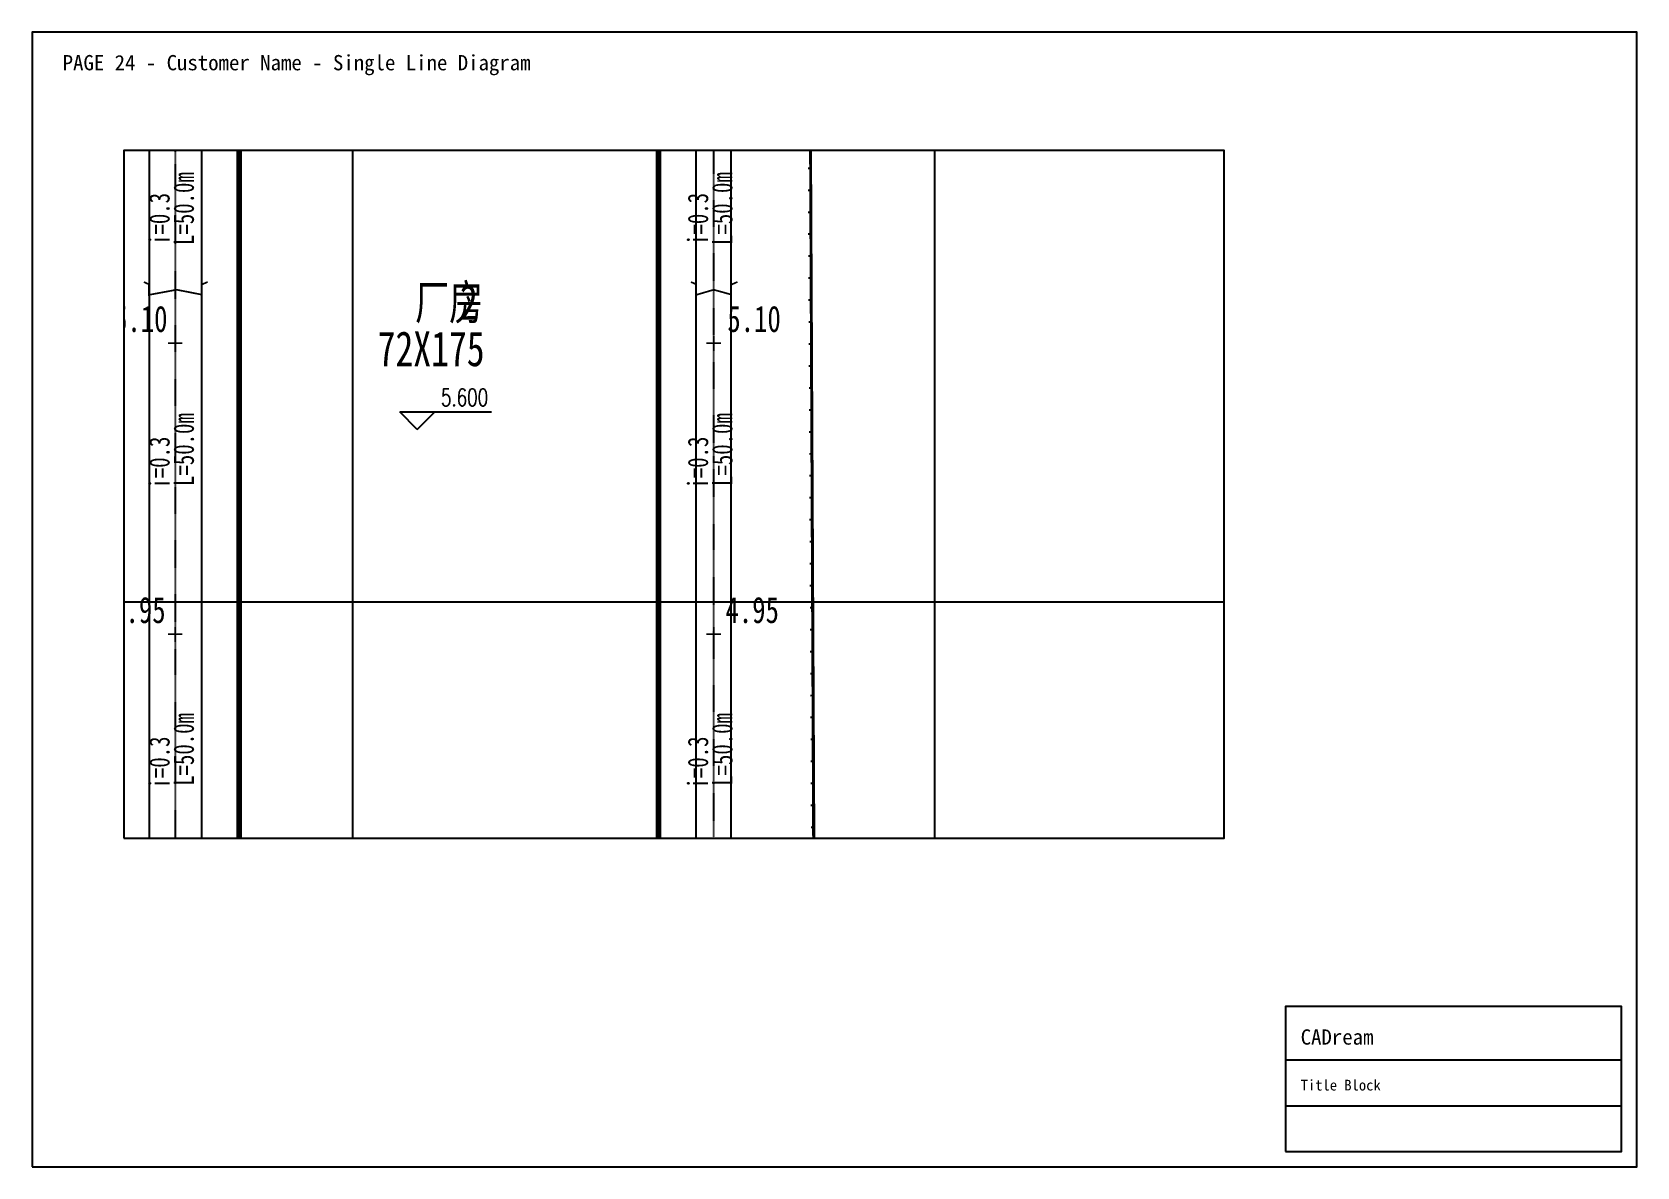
# Paper-space layout 'Layout1' of a CAD drawing. Header units: metres, sheet in millimetres. Extents: x 0 to 420, y 0 to 297.
# The model-space entities are those that its viewports show. They can reach past a viewport. Long polylines and large blocks are cut down to what shows.
import ezdxf

# ---------------------------------------------------------------- set-up
doc = ezdxf.new("R2010")
doc.units = ezdxf.units.M
doc.linetypes.add('DASH', pattern=[0.35, 0.25, -0.1])
doc.linetypes.add('DOTE', pattern=[2.42, 2, -0.2, 0.02, -0.2])
for name, color, linetype in [('DIM_ELEV', 3, 'CONTINUOUS'), ('DIM_SYMB', 3, 'CONTINUOUS'), ('DOTE', 1, 'DOTE'), ('PUB_TEXT', 7, 'CONTINUOUS'), ('road', 2, 'CONTINUOUS'), ('SHEET_BORDER', 8, 'Continuous'), ('SHEET_TEXT', 5, 'Continuous'), ('SHEET_TITLEBLOCK', 7, 'Continuous'), ('SHEET_VIEWPORT_FRAME', 6, 'Continuous'), ('方格网', 6, 'CONTINUOUS'), ('选址蓝线', 5, 'CONTINUOUS')]:
    doc.layers.add(name, color=color, linetype=linetype)
doc.styles.add('_TCH_DIM', font='SIMPLEX', dxfattribs={"bigfont": 'GBCBIG'})

# ---------------------------------------------------------------- blocks, each defined once
blk = doc.blocks.new('CADREAM_TITLEBLOCK_V1')
at = {"layer": 'SHEET_TITLEBLOCK'}
for p, q in [((0, 24), (88, 24)), ((0, 12), (88, 12))]:
    blk.add_line(p, q, dxfattribs=at)
blk.add_lwpolyline([(0, 0), (88, 0), (88, 38), (0, 38)], close=True, dxfattribs=at)
for s, height, p in [('CADream', 4, (4, 28)), ('Title Block', 2.8, (4, 16))]:
    blk.add_text(s, height=height, dxfattribs=at).set_placement(p)
blk = doc.blocks.new('$LinePat$围墙')
at = {"color": 0}
blk.add_line((600, 0), (600, -160), dxfattribs=at)
at = {"color": 0, "const_width": 40}
blk.add_lwpolyline([(0, 0), (1201, 0)], dxfattribs=at)

msp = doc.modelspace()

# ---------------------------------------------------------------- linework, layer by layer
at = {"linetype": 'DASH', "ltscale": 0.03, "const_width": 1, "flags": 128}
msp.add_lwpolyline([(752.5, 330), (752.5, 155), (680.5, 155), (680.5, 330)], close=True, dxfattribs=at)
at = {"linetype": 'Continuous', "const_width": 0.3, "flags": 128}
for points in [[(664.1, 254.99), (665, 254.58), (665, 252.78), (669.75, 253.66), (674, 252.83), (674, 254.53), (675.08, 255)], [(758.1, 254.99), (759, 254.58), (759, 252.78), (762, 253.66), (765, 252.83), (765, 254.53), (766.08, 255)], [(669.5, 245.75), (669.5, 243.25)], [(762, 245.75), (762, 243.25)], [(668.25, 244.5), (670.75, 244.5)], [(760.75, 244.5), (763.25, 244.5)], [(669.5, 195.75), (669.5, 193.25)], [(762, 195.75), (762, 193.25)], [(668.25, 194.5), (670.75, 194.5)], [(760.75, 194.5), (763.25, 194.5)]]:
    msp.add_lwpolyline(points, dxfattribs=at)
at = {"layer": 'DIM_ELEV', "linetype": 'Continuous'}
for p, q in [((711.08, 229.66), (708.08, 232.66)), ((708.08, 232.66), (723.85, 232.66)), ((711.08, 229.66), (714.08, 232.66))]:
    msp.add_line(p, q, dxfattribs=at)
at = {"layer": 'DIM_SYMB', "linetype": 'Continuous'}
for points in [[(669.5, 259.32, 0, 0, 0), (669.5, 270.39, 0.8, 0, 0), (669.5, 273.39, 0, 0, 0)], [(762, 259.32, 0, 0, 0), (762, 270.39, 0.8, 0, 0), (762, 273.39, 0, 0, 0)], [(669.5, 228.93, 0, 0, 0), (669.5, 217.86, 0.8, 0, 0), (669.5, 214.86, 0, 0, 0)], [(762, 228.93, 0, 0, 0), (762, 217.86, 0.8, 0, 0), (762, 214.86, 0, 0, 0)], [(669.5, 166.43, 0, 0, 0), (669.5, 177.49, 0.8, 0, 0), (669.5, 180.49, 0, 0, 0)], [(762, 166.43, 0, 0, 0), (762, 177.49, 0.8, 0, 0), (762, 180.49, 0, 0, 0)]]:
    msp.add_lwpolyline(points, format="xyseb", dxfattribs=at)
at = {"layer": 'DOTE', "ltscale": 0.01}
for p, q in [((762, 39.5), (762, 344.83)), ((669.5, 344.5), (669.5, 143.5))]:
    msp.add_line(p, q, dxfattribs=at)
at = {"layer": 'DOTE', "linetype": 'DOTE', "ltscale": 0.01, "const_width": 0.5, "flags": 128}
msp.add_lwpolyline([(779.83, 9.79), (777.92, 437.27), (546.09, 435.4), (556.2, 0.56)], close=True, dxfattribs=at)
at = {"layer": 'road', "linetype": 'Continuous'}
for p, q in [((765, 35), (765, 350)), ((665, 331), (665, 157)), ((674, 331), (674, 157)), ((759, 157), (759, 331))]:
    msp.add_line(p, q, dxfattribs=at)
at = {"layer": '方格网', "color": 6, "linetype": 'Continuous'}
for p, q in [((700, -35.28), (700, 494.06)), ((800, -35.28), (800, 494.06)), ((850.55, 200), (-76.88, 200))]:
    msp.add_line(p, q, dxfattribs=at)
at = {"layer": '选址蓝线', "color": 5, "linetype": 'Continuous', "flags": 128}
msp.add_lwpolyline([(556.35, 425.5), (777.98, 427.33), (779.82, 34.87), (565.71, 25.99)], close=True, dxfattribs=at)

# ---------------------------------------------------------------- block references
at = {"linetype": 'Continuous', "xscale": 0.0031433964964733, "yscale": 0.003125, "zscale": 0.003125, "rotation": 270.2689021398636}
for p in [(778.67, 280.16), (778.69, 276.39), (778.7, 272.61), (778.72, 268.84), (778.74, 265.07), (778.76, 261.29), (778.77, 257.52), (778.79, 253.75), (778.81, 249.97), (778.83, 246.2), (778.85, 242.42), (778.86, 238.65), (778.88, 234.88), (778.9, 231.1), (778.92, 227.33), (778.93, 223.56), (778.95, 219.78), (778.97, 216.01), (778.99, 212.24), (779, 208.46), (779.02, 204.69), (779.04, 200.91), (779.06, 197.14), (779.08, 193.37), (779.09, 189.59), (779.11, 185.82), (779.13, 182.05), (779.15, 178.27), (779.16, 174.5), (779.18, 170.72), (779.2, 166.95), (779.22, 163.18), (779.24, 159.4)]:
    msp.add_blockref('$LinePat$围墙', p, dxfattribs=at)

# ---------------------------------------------------------------- texts
at = {"layer": 'PUB_TEXT', "linetype": 'Continuous', "width": 0.75}
for s, p in [('L=50.0m', (672.71, 261.35)), ('L=50.0m', (765.21, 261.35)), ('i=0.3', (668.54, 261.36)), ('i=0.3', (761.04, 261.36)), ('L=50.0m', (672.71, 219.96)), ('L=50.0m', (765.21, 219.96)), ('i=0.3', (668.54, 219.5)), ('i=0.3', (761.04, 219.5)), ('L=50.0m', (672.71, 168.45)), ('L=50.0m', (765.21, 168.45)), ('i=0.3', (668.54, 167.99)), ('i=0.3', (761.04, 167.99))]:
    msp.add_text(s, height=3.5, rotation=90, dxfattribs=at).set_placement(p)
for s, height, p in [('厂房', 6, (710.7, 248.51)), ('2', 6, (718.41, 248.51)), ('5.10', 4.5, (658.99, 246.41)), ('5.10', 4.5, (764.34, 246.41)), ('72X175', 6, (704.27, 240.53)), ('4.95', 4.5, (658.67, 196.41)), ('4.95', 4.5, (764.02, 196.41))]:
    msp.add_text(s, height=height, dxfattribs=at).set_placement(p)
at = {"layer": 'PUB_TEXT', "linetype": 'Continuous', "style": '_TCH_DIM', "width": 0.705882}
msp.add_text('5.600', height=2.975, dxfattribs=at).set_placement((715.15, 233.67))

psp = doc.layouts.get("Layout1")

# ---------------------------------------------------------------- linework, layer by layer
at = {"layer": 'SHEET_BORDER'}
psp.add_lwpolyline([(0, 0), (420, 0), (420, 297), (0, 297)], close=True, dxfattribs=at)
at = {"layer": 'SHEET_VIEWPORT_FRAME'}
psp.add_lwpolyline([(24, 86), (312, 86), (312, 266), (24, 266)], close=True, dxfattribs=at)

# ---------------------------------------------------------------- block references
at = {"layer": 'SHEET_TITLEBLOCK'}
psp.add_blockref('CADREAM_TITLEBLOCK_V1', (328, 4), dxfattribs=at)

# ---------------------------------------------------------------- texts
at = {"layer": 'SHEET_TEXT'}
psp.add_text('PAGE 24 - Customer Name - Single Line Diagram', height=4, dxfattribs=at).set_placement((8, 287))

# ---------------------------------------------------------------- viewports
at = {"layer": 'SHEET_VIEWPORT_FRAME'}
psp.add_viewport(center=(168, 176), size=(288, 180), view_center_point=(755.18, 218.5), view_height=118.1384, dxfattribs=at)

doc.saveas('drawing.dxf')
